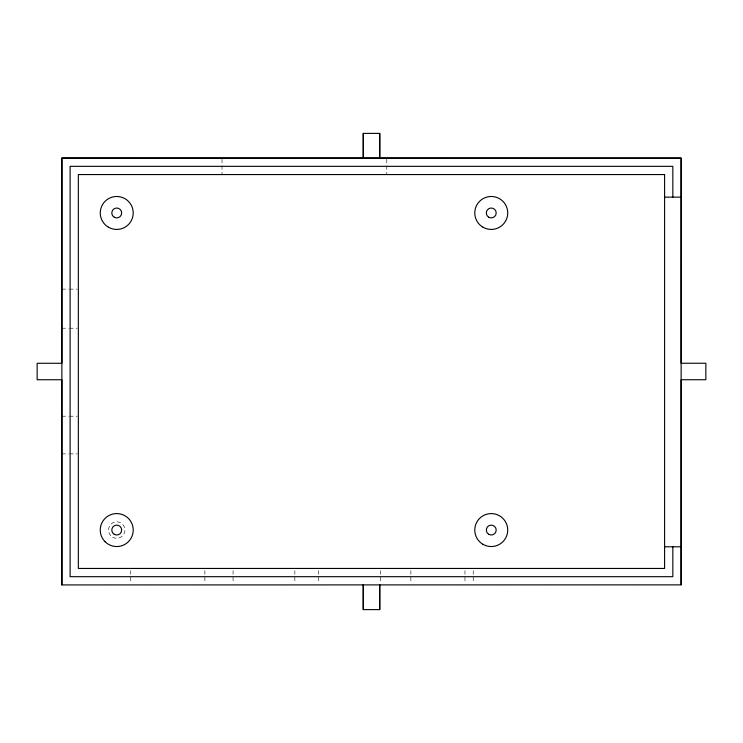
<?xml version="1.0" encoding="UTF-8"?>
<svg xmlns="http://www.w3.org/2000/svg" width="743" height="743" viewBox="0 0 743 743"><rect width="100%" height="100%" fill="white"/><g stroke="black" fill="none" stroke-linecap="round" stroke-linejoin="round"><path stroke-width="0.56" stroke-dasharray="3.71 2.79" d="M61.864 289.12L68.458 289.12M69.554 289.12L77.244 289.12M61.864 328.211L68.458 328.211M69.554 328.211L77.244 328.211M61.864 416.201L68.458 416.201M69.554 416.201L77.244 416.201M61.864 453.889L68.458 453.889M69.554 453.889L77.244 453.889M473.217 570.643L473.217 582.726M464.969 570.643L464.969 582.726M410.851 570.643L410.851 582.726M386.787 159.197L386.787 174.568M380.36 570.643L380.36 582.726M318.58 570.643L318.58 582.726M294.85 570.643L294.85 582.726M233.061 570.643L233.061 582.726M222.018 159.197L222.018 174.568M204.882 570.643L204.882 582.726M130.74 570.643L130.74 582.726M112.611 537.189A8.238 8.238 0 0 0 124.973 530.056A8.238 8.238 0 0 0 112.611 522.923A8.238 8.238 0 0 0 112.611 537.189"/><path stroke-width="1.11" d="M61.864 584.927L61.864 379.747L37.15 379.747L37.15 363.271L61.864 363.271L61.864 158.092L681.145 158.12L681.136 363.253L705.85 363.253L705.85 379.729L681.136 379.729L681.127 584.871L61.864 584.927L61.864 158.092L681.145 158.12L681.127 584.871M363.253 609.613L363.253 584.899L363.253 609.613L379.738 609.613L379.738 584.899L379.738 609.613M363.262 133.387L363.262 158.101L363.262 133.387L379.747 133.387L379.747 158.101L379.747 133.387M664.595 197.136L681.071 197.136M664.595 546.783L681.071 546.783M672.833 197.136L672.833 166.33L70.102 166.33L70.102 576.689L672.833 576.689L672.833 546.783M664.595 174.568L78.34 174.568L78.34 568.451L664.595 568.451L664.595 174.568M488.783 534.338A4.941 4.941 0 0 0 496.194 530.056A4.941 4.941 0 0 0 488.783 525.775A4.941 4.941 0 0 0 488.783 534.338M114.264 534.338A4.941 4.941 0 0 0 121.676 530.056A4.941 4.941 0 0 0 114.264 525.775A4.941 4.941 0 0 0 114.264 534.338M488.783 217.244A4.941 4.941 0 0 0 496.194 212.962A4.941 4.941 0 0 0 488.783 208.681A4.941 4.941 0 0 0 488.783 217.244M114.264 217.244A4.941 4.941 0 0 0 121.676 212.962A4.941 4.941 0 0 0 114.264 208.681A4.941 4.941 0 0 0 114.264 217.244M483.015 227.228A16.476 16.476 0 0 0 507.729 212.962A16.476 16.476 0 0 0 483.015 198.687A16.476 16.476 0 0 0 483.015 227.228M108.497 227.228A16.476 16.476 0 0 0 133.211 212.962A16.476 16.476 0 0 0 108.497 198.687A16.476 16.476 0 0 0 108.497 227.228M105.079 541.712A16.476 16.476 0 0 0 132.653 534.319A16.476 16.476 0 0 0 112.472 514.137A16.476 16.476 0 0 0 105.079 541.712M483.015 544.331A16.476 16.476 0 0 0 507.729 530.056A16.476 16.476 0 0 0 483.015 515.791A16.476 16.476 0 0 0 483.015 544.331"/></g></svg>
